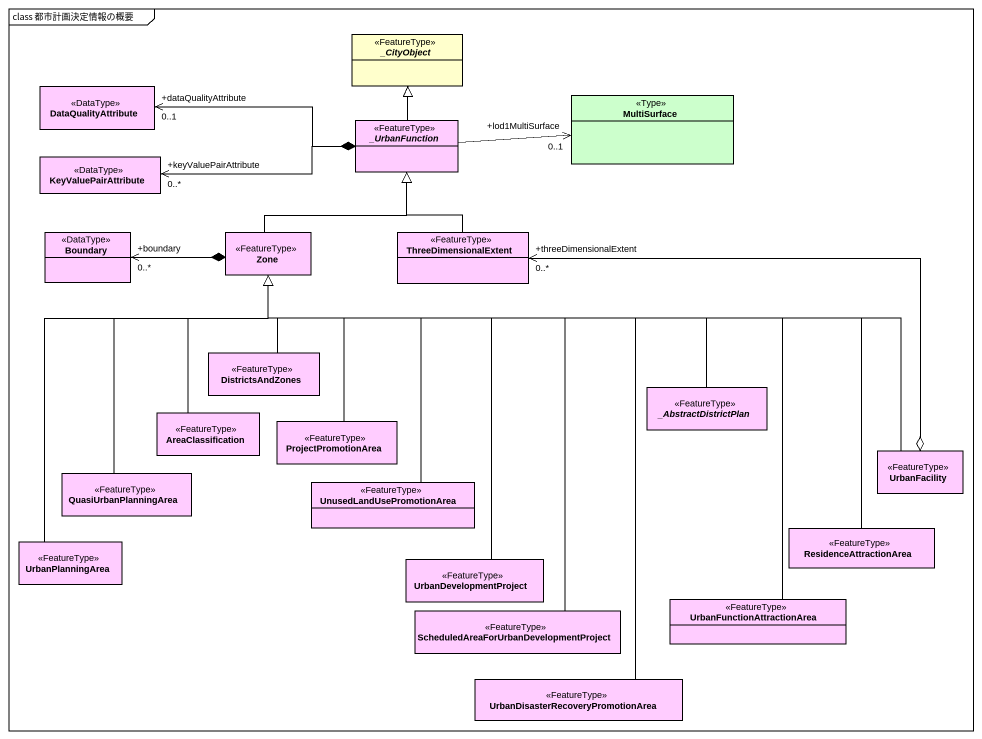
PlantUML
@startuml
mainframe class 都市計画決定情報の概要
hide circle
hide empty members
abstract class "_CityObject" as CityObject <<FeatureType>> #FFFFCC
class DataQualityAttribute <<DataType>> #FFCCFF
abstract class "_UrbanFunction" as UrbanFunction <<FeatureType>> #FFCCFF
class MultiSurface <<Type>> #CCFFCC
class KeyValuePairAttribute <<DataType>> #FFCCFF
class "Boundary" as Boundary_ <<DataType>> #FFCCFF
class Zone <<FeatureType>> #FFCCFF
class ThreeDimensionalExtent <<FeatureType>> #FFCCFF
class DistrictsAndZones <<FeatureType>> #FFCCFF
abstract class "_AbstractDistrictPlan" as AbstractDistrictPlan <<FeatureType>> #FFCCFF
class AreaClassification <<FeatureType>> #FFCCFF
class ProjectPromotionArea <<FeatureType>> #FFCCFF
class QuasiUrbanPlanningArea <<FeatureType>> #FFCCFF
class UrbanFacility <<FeatureType>> #FFCCFF
class UnusedLandUsePromotionArea <<FeatureType>> #FFCCFF
class UrbanPlanningArea <<FeatureType>> #FFCCFF
class ResidenceAttractionArea <<FeatureType>> #FFCCFF
class UrbanDevelopmentProject <<FeatureType>> #FFCCFF
class "ScheduledAreaForUrbanDevelopmentProject" as ScheduledAreaForUrbanDevelop <<FeatureType>> #FFCCFF
class UrbanFunctionAttractionArea <<FeatureType>> #FFCCFF
class "UrbanDisasterRecoveryPromotionArea" as UrbanDisasterRecoveryPromoti <<FeatureType>> #FFCCFF
DataQualityAttribute "+dataQualityAttribute\n0..1" <-right-* UrbanFunction
UrbanFunction -up-|> CityObject
MultiSurface "+lod1MultiSurface\n0..1" <-left- UrbanFunction
KeyValuePairAttribute "+keyValuePairAttribute\n0..*" <-right-* UrbanFunction
Boundary_ "+boundary\n0..*" <-right-* Zone
Zone -up-|> UrbanFunction
ThreeDimensionalExtent -up-|> UrbanFunction
ThreeDimensionalExtent "+threeDimensionalExtent\n0..*" <-right-o UrbanFacility
DistrictsAndZones -up-|> Zone
AbstractDistrictPlan -left-|> Zone
AreaClassification -up-|> Zone
ProjectPromotionArea -up-|> Zone
QuasiUrbanPlanningArea -up-|> Zone
UrbanFacility -left-|> Zone
UnusedLandUsePromotionArea -up-|> Zone
UrbanPlanningArea -up-|> Zone
ResidenceAttractionArea -left-|> Zone
UrbanDevelopmentProject -up-|> Zone
ScheduledAreaForUrbanDevelop -up-|> Zone
UrbanFunctionAttractionArea -up-|> Zone
UrbanDisasterRecoveryPromoti -up-|> Zone
@enduml
